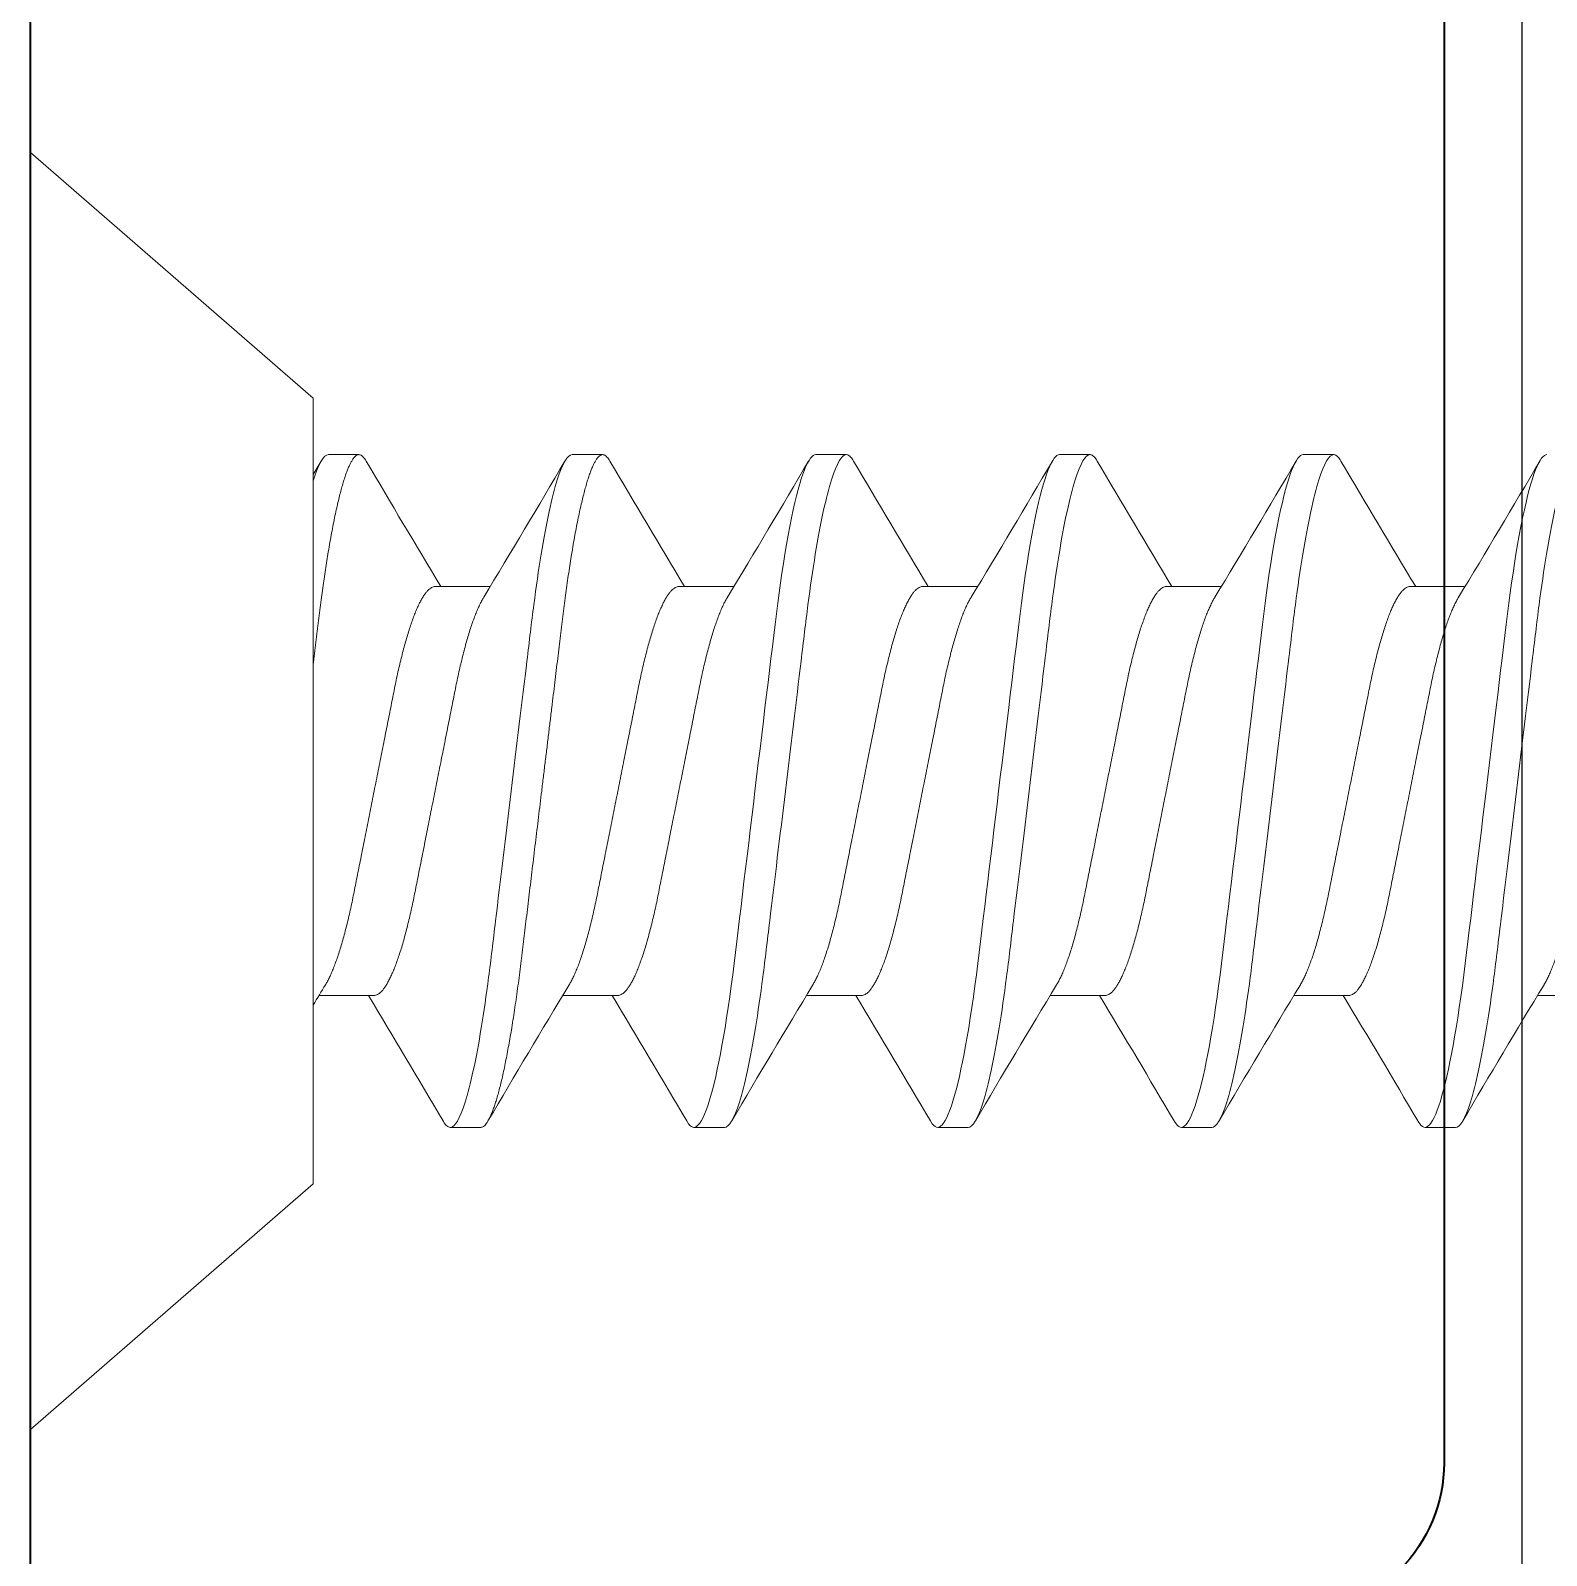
# Model space of a CAD drawing. Extents: x -26 to 91, y -47 to 75.
# Drawn here: x -4.5199 to -4.2088, y 54.1053 to 54.4182 of the extents above; entities that cross this region are included whole.
import ezdxf

# ---------------------------------------------------------------- set-up
doc = ezdxf.new("R2010")
doc.units = 0
doc.header["$MEASUREMENT"] = 0
doc.layers.get('0').update_dxf_attribs({"linetype": 'CONTINUOUS'})
for name, color, linetype in [('Ballons', 7, 'CONTINUOUS'), ('DIM', 7, 'CONTINUOUS'), ('FRAME', 1, 'CONTINUOUS')]:
    doc.layers.add(name, color=color, linetype=linetype)

# ---------------------------------------------------------------- blocks, each defined once
blk = doc.blocks.new('no 6 500')
at = {"color": 7, "linetype": 'Continuous', "lineweight": 15}
for p, q in [((56.45405, 21.48189), (56.39605, 21.53231)), ((56.39605, 21.53231), (56.39605, 21.27031)), ((56.45405, 21.48189), (56.45405, 21.32073)), ((56.48842, 21.47031), (56.48217, 21.47031)), ((56.53842, 21.47031), (56.53217, 21.47031)), ((56.58842, 21.47031), (56.58217, 21.47031)), ((56.63842, 21.47031), (56.63217, 21.47031)), ((56.68842, 21.47031), (56.68217, 21.47031)), ((56.46655, 21.44325), (56.45524, 21.44325)), ((56.51655, 21.44325), (56.50524, 21.44325)), ((56.56655, 21.44325), (56.55524, 21.44325)), ((56.61655, 21.44325), (56.60524, 21.44325)), ((56.66655, 21.44325), (56.65524, 21.44325)), ((56.71655, 21.44325), (56.70524, 21.44325)), ((56.47905, 21.35937), (56.49036, 21.35937)), ((56.52905, 21.35937), (56.54036, 21.35937)), ((56.57905, 21.35937), (56.59036, 21.35937)), ((56.62905, 21.35937), (56.64036, 21.35937)), ((56.67905, 21.35937), (56.69036, 21.35937)), ((56.45717, 21.33231), (56.46342, 21.33231)), ((56.50717, 21.33231), (56.51342, 21.33231)), ((56.55717, 21.33231), (56.56342, 21.33231)), ((56.60717, 21.33231), (56.61342, 21.33231)), ((56.65717, 21.33231), (56.66342, 21.33231)), ((56.39605, 21.27031), (56.45405, 21.32073))]:
    blk.add_line(p, q, dxfattribs=at)
at = {"color": 7, "linetype": 'Continuous', "lineweight": 15, "flags": 128}
for points in [[(56.53069, 21.46899), (56.53077, 21.46912), (56.53107, 21.46956), (56.53135, 21.46989), (56.53164, 21.47013), (56.53191, 21.47026), (56.53217, 21.47031), (56.53246, 21.47026), (56.53276, 21.47009), (56.53306, 21.46982), (56.53338, 21.46943), (56.5337, 21.46893), (56.53402, 21.46831), (56.53434, 21.46761), (56.53465, 21.46681), (56.53498, 21.46591), (56.5353, 21.46491), (56.53563, 21.4638), (56.53596, 21.46259), (56.53629, 21.46129), (56.53662, 21.45989), (56.53695, 21.4584), (56.53727, 21.45683), (56.53759, 21.4552), (56.53791, 21.45349), (56.53823, 21.45172), (56.53854, 21.44988), (56.53886, 21.44782), (56.53919, 21.4457), (56.5395, 21.44352), (56.53981, 21.44128), (56.54011, 21.43901), (56.5404, 21.43669), (56.54067, 21.43447), (56.54095, 21.43219), (56.54123, 21.42985), (56.54152, 21.42744), (56.54182, 21.42498), (56.54212, 21.42246), (56.54243, 21.4199), (56.54274, 21.4173), (56.54306, 21.41465), (56.54339, 21.41198), (56.54371, 21.40934), (56.54403, 21.40667), (56.54435, 21.40399), (56.54467, 21.40131), (56.54502, 21.39841), (56.54537, 21.39552), (56.54572, 21.39265), (56.54607, 21.3898), (56.54641, 21.38697), (56.54674, 21.38419), (56.54706, 21.3816), (56.54736, 21.37906), (56.54766, 21.37657), (56.54796, 21.37413), (56.54825, 21.37175), (56.54853, 21.36943), (56.5488, 21.36717), (56.54907, 21.36497), (56.54934, 21.36281), (56.54963, 21.36067), (56.54992, 21.35862), (56.55021, 21.35661), (56.55051, 21.35465), (56.55081, 21.35274), (56.55115, 21.35076), (56.55149, 21.34885), (56.55183, 21.34702), (56.55218, 21.34529), (56.55253, 21.34365), (56.55288, 21.34211), (56.55321, 21.34075), (56.55354, 21.33949), (56.55386, 21.33833), (56.55419, 21.33726), (56.55451, 21.3363), (56.55483, 21.33545), (56.55515, 21.33469), (56.55546, 21.33405), (56.55577, 21.3335), (56.55607, 21.33306), (56.55635, 21.33273), (56.55664, 21.3325), (56.55691, 21.33236), (56.55717, 21.33231), (56.55717, 21.33231)], [(56.58069, 21.46899), (56.58077, 21.46912), (56.58107, 21.46956), (56.58135, 21.46989), (56.58164, 21.47013), (56.58191, 21.47026), (56.58217, 21.47031), (56.58246, 21.47026), (56.58276, 21.47009), (56.58306, 21.46982), (56.58338, 21.46943), (56.5837, 21.46893), (56.58402, 21.46831), (56.58434, 21.46761), (56.58465, 21.46681), (56.58498, 21.46591), (56.5853, 21.46491), (56.58563, 21.4638), (56.58596, 21.46259), (56.58629, 21.46129), (56.58662, 21.45989), (56.58695, 21.4584), (56.58727, 21.45683), (56.58759, 21.4552), (56.58791, 21.45349), (56.58823, 21.45172), (56.58854, 21.44988), (56.58886, 21.44782), (56.58919, 21.4457), (56.5895, 21.44352), (56.58981, 21.44128), (56.59011, 21.43901), (56.5904, 21.43669), (56.59067, 21.43447), (56.59095, 21.43219), (56.59123, 21.42985), (56.59152, 21.42744), (56.59182, 21.42498), (56.59212, 21.42246), (56.59243, 21.4199), (56.59274, 21.4173), (56.59306, 21.41465), (56.59339, 21.41198), (56.59371, 21.40934), (56.59403, 21.40667), (56.59435, 21.40399), (56.59467, 21.40131), (56.59502, 21.39841), (56.59537, 21.39552), (56.59572, 21.39265), (56.59607, 21.3898), (56.59641, 21.38697), (56.59674, 21.38419), (56.59706, 21.3816), (56.59736, 21.37906), (56.59766, 21.37657), (56.59796, 21.37413), (56.59825, 21.37175), (56.59853, 21.36943), (56.5988, 21.36717), (56.59907, 21.36497), (56.59934, 21.36281), (56.59963, 21.36067), (56.59992, 21.35862), (56.60021, 21.35661), (56.60051, 21.35465), (56.60081, 21.35274), (56.60115, 21.35076), (56.60149, 21.34885), (56.60183, 21.34702), (56.60218, 21.34529), (56.60253, 21.34365), (56.60288, 21.34211), (56.60321, 21.34075), (56.60354, 21.33949), (56.60386, 21.33833), (56.60419, 21.33726), (56.60451, 21.3363), (56.60483, 21.33545), (56.60515, 21.33469), (56.60546, 21.33405), (56.60577, 21.3335), (56.60607, 21.33306), (56.60635, 21.33273), (56.60664, 21.3325), (56.60691, 21.33236), (56.60717, 21.33231), (56.60717, 21.33231)], [(56.63069, 21.46899), (56.63077, 21.46912), (56.63107, 21.46956), (56.63135, 21.46989), (56.63164, 21.47013), (56.63191, 21.47026), (56.63217, 21.47031), (56.63246, 21.47026), (56.63276, 21.47009), (56.63306, 21.46982), (56.63338, 21.46943), (56.6337, 21.46893), (56.63402, 21.46831), (56.63434, 21.46761), (56.63465, 21.46681), (56.63498, 21.46591), (56.6353, 21.46491), (56.63563, 21.4638), (56.63596, 21.46259), (56.63629, 21.46129), (56.63662, 21.45989), (56.63695, 21.4584), (56.63727, 21.45683), (56.63759, 21.4552), (56.63791, 21.45349), (56.63823, 21.45172), (56.63854, 21.44988), (56.63886, 21.44782), (56.63919, 21.4457), (56.6395, 21.44352), (56.63981, 21.44128), (56.64011, 21.43901), (56.6404, 21.43669), (56.64067, 21.43447), (56.64095, 21.43219), (56.64123, 21.42985), (56.64152, 21.42744), (56.64182, 21.42498), (56.64212, 21.42246), (56.64243, 21.4199), (56.64274, 21.4173), (56.64306, 21.41465), (56.64339, 21.41198), (56.64371, 21.40934), (56.64403, 21.40667), (56.64435, 21.40399), (56.64467, 21.40131), (56.64502, 21.39841), (56.64537, 21.39552), (56.64572, 21.39265), (56.64607, 21.3898), (56.64641, 21.38697), (56.64674, 21.38419), (56.64706, 21.3816), (56.64736, 21.37906), (56.64766, 21.37657), (56.64796, 21.37413), (56.64825, 21.37175), (56.64853, 21.36943), (56.6488, 21.36717), (56.64907, 21.36497), (56.64934, 21.36281), (56.64963, 21.36067), (56.64992, 21.35862), (56.65021, 21.35661), (56.65051, 21.35465), (56.65081, 21.35274), (56.65115, 21.35076), (56.65149, 21.34885), (56.65183, 21.34702), (56.65218, 21.34529), (56.65253, 21.34365), (56.65288, 21.34211), (56.65321, 21.34075), (56.65354, 21.33949), (56.65386, 21.33833), (56.65419, 21.33726), (56.65451, 21.3363), (56.65483, 21.33545), (56.65515, 21.33469), (56.65546, 21.33405), (56.65577, 21.3335), (56.65607, 21.33306), (56.65635, 21.33273), (56.65664, 21.3325), (56.65691, 21.33236), (56.65717, 21.33231), (56.65717, 21.33231)], [(56.68069, 21.46899), (56.68077, 21.46912), (56.68107, 21.46956), (56.68135, 21.46989), (56.68164, 21.47013), (56.68191, 21.47026), (56.68217, 21.47031), (56.68246, 21.47026), (56.68276, 21.47009), (56.68306, 21.46982), (56.68338, 21.46943), (56.6837, 21.46893), (56.68402, 21.46831), (56.68434, 21.46761), (56.68465, 21.46681), (56.68498, 21.46591), (56.6853, 21.46491), (56.68563, 21.4638), (56.68596, 21.46259), (56.68629, 21.46129), (56.68662, 21.45989), (56.68695, 21.4584), (56.68727, 21.45683), (56.68759, 21.4552), (56.68791, 21.45349), (56.68823, 21.45172), (56.68854, 21.44988), (56.68886, 21.44782), (56.68919, 21.4457), (56.6895, 21.44352), (56.68981, 21.44128), (56.69011, 21.43901), (56.6904, 21.43669), (56.69067, 21.43447), (56.69095, 21.43219), (56.69123, 21.42985), (56.69152, 21.42744), (56.69182, 21.42498), (56.69212, 21.42246), (56.69243, 21.4199), (56.69274, 21.4173), (56.69306, 21.41465), (56.69339, 21.41198), (56.69371, 21.40934), (56.69403, 21.40667), (56.69435, 21.40399), (56.69467, 21.40131), (56.69502, 21.39841), (56.69537, 21.39552), (56.69572, 21.39265), (56.69607, 21.3898), (56.69641, 21.38697), (56.69674, 21.38419), (56.69706, 21.3816), (56.69736, 21.37906), (56.69766, 21.37657), (56.69796, 21.37413), (56.69825, 21.37175), (56.69853, 21.36943), (56.6988, 21.36717), (56.69907, 21.36497), (56.69934, 21.36281), (56.69963, 21.36067), (56.69992, 21.35862), (56.70021, 21.35661), (56.70051, 21.35465), (56.70081, 21.35274), (56.70115, 21.35076), (56.70149, 21.34885), (56.70183, 21.34702), (56.70218, 21.34529), (56.70253, 21.34365), (56.70288, 21.34211), (56.70321, 21.34075), (56.70354, 21.33949), (56.70386, 21.33833), (56.70419, 21.33726), (56.70451, 21.3363), (56.70483, 21.33545), (56.70515, 21.33469), (56.70546, 21.33405), (56.70577, 21.3335), (56.70607, 21.33306), (56.70635, 21.33273), (56.70664, 21.3325), (56.70691, 21.33236), (56.70717, 21.33231)]]:
    blk.add_lwpolyline(points, dxfattribs=at)
at = {"color": 7, "linetype": 'Continuous', "lineweight": 15}
for centre, radius, start, end in [((54.38039, 22.70217), 2.43557, 328.87607, 329.58106), ((58.37888, 22.57666), 2.18978, 210.38664, 211.23816), ((54.41336, 22.71231), 2.45539, 328.87894, 329.57824), ((58.47328, 22.60314), 2.24147, 210.39645, 211.22834), ((54.54127, 22.66592), 2.36471, 328.86553, 329.59164), ((58.53687, 22.61125), 2.2573, 210.39938, 211.22542), ((54.59127, 22.66592), 2.36471, 328.86553, 329.59164), ((58.58684, 22.61123), 2.25726, 210.39936, 211.22541), ((54.64127, 22.66592), 2.36471, 328.86553, 329.59164), ((58.63673, 22.61116), 2.25714, 210.39936, 211.22546), ((57.49369, 22.07287), 1.21442, 211.1207, 211.3502), ((54.57227, 20.19945), 2.24153, 30.39647, 31.22833), ((54.66686, 20.22605), 2.18961, 30.38661, 31.23819), ((54.6587, 20.19136), 2.25734, 30.39929, 31.22542), ((54.70892, 20.19149), 2.25708, 30.39925, 31.22547), ((54.75848, 20.19123), 2.25759, 30.39934, 31.22538), ((58.50417, 20.1368), 2.36452, 148.86549, 149.59166), ((58.63221, 20.09033), 2.45535, 148.87893, 149.57824), ((58.60445, 20.13663), 2.36486, 148.86554, 149.59171), ((58.65466, 20.13651), 2.3651, 148.86556, 149.59166), ((58.70425, 20.13675), 2.36462, 148.86552, 149.59176), ((52.80269, 19.18368), 4.23871, 30.47857, 30.52234)]:
    blk.add_arc(centre, radius, start, end, dxfattribs=at)
for points, knots in [([(56.48069, 21.46899), (56.48072, 21.46903), (56.48084, 21.46926), (56.48106, 21.46957), (56.48135, 21.46991), (56.48164, 21.47014), (56.48191, 21.47028), (56.48209, 21.4703), (56.48217, 21.47031)], [0, 0, 0, 0, 0.047812, 0.244109, 0.435482, 0.62533, 0.813538, 1, 1, 1, 1]), ([(56.48217, 21.47031), (56.48308, 21.47031), (56.48413, 21.46863), (56.48633, 21.46164), (56.48748, 21.45633), (56.48906, 21.44665), (56.48957, 21.44315), (56.49052, 21.43586), (56.49096, 21.43206), (56.49245, 21.41977), (56.49356, 21.41055), (56.49579, 21.39207), (56.4969, 21.38285), (56.49839, 21.37056), (56.49883, 21.36677), (56.49978, 21.35947), (56.50029, 21.35597), (56.50187, 21.34629), (56.50302, 21.34098), (56.50522, 21.33399), (56.50627, 21.33231), (56.50717, 21.33231)], [0, 0, 0, 0, 0.125, 0.125, 0.25, 0.25, 0.3125, 0.3125, 0.375, 0.375, 0.5, 0.5, 0.625, 0.625, 0.6875, 0.6875, 0.75, 0.75, 0.875, 0.875, 1, 1, 1, 1]), ([(56.48842, 21.47031), (56.48852, 21.4703), (56.48871, 21.47028), (56.48901, 21.47011), (56.48931, 21.46984), (56.48963, 21.46945), (56.48995, 21.46894), (56.49027, 21.46833), (56.49059, 21.46763), (56.4909, 21.46683), (56.49123, 21.46593), (56.49155, 21.46492), (56.49188, 21.46382), (56.49221, 21.46261), (56.49254, 21.46131), (56.49287, 21.45991), (56.4932, 21.45842), (56.49352, 21.45685), (56.49384, 21.45521), (56.49416, 21.45351), (56.49448, 21.45173), (56.49479, 21.44984), (56.49511, 21.44784), (56.49544, 21.44572), (56.49575, 21.44353), (56.49606, 21.4413), (56.49636, 21.43903), (56.49665, 21.43675), (56.49692, 21.43448), (56.4972, 21.43219), (56.49748, 21.42985), (56.49777, 21.42744), (56.49807, 21.42498), (56.49837, 21.42246), (56.49868, 21.4199), (56.49899, 21.41729), (56.49931, 21.41465), (56.49963, 21.412), (56.49996, 21.40934), (56.50028, 21.40667), (56.5006, 21.40399), (56.50093, 21.40124), (56.50127, 21.39841), (56.50162, 21.39552), (56.50197, 21.39265), (56.50232, 21.3898), (56.50266, 21.38697), (56.50299, 21.38424), (56.50331, 21.3816), (56.50361, 21.37906), (56.50391, 21.37657), (56.50421, 21.37413), (56.5045, 21.37175), (56.50478, 21.36943), (56.50505, 21.36717), (56.50532, 21.36496), (56.50559, 21.36279), (56.50588, 21.36067), (56.50617, 21.3586), (56.50646, 21.35659), (56.50676, 21.35463), (56.50707, 21.35268), (56.5074, 21.35074), (56.50774, 21.34883), (56.50808, 21.34701), (56.50843, 21.34527), (56.50878, 21.34363), (56.50912, 21.34212), (56.50946, 21.34074), (56.50979, 21.33948), (56.51011, 21.33831), (56.51044, 21.33725), (56.51076, 21.33629), (56.51108, 21.33543), (56.5114, 21.33468), (56.51171, 21.33403), (56.51202, 21.33349), (56.51231, 21.33305), (56.5126, 21.33272), (56.51289, 21.33248), (56.51316, 21.33234), (56.51343, 21.33229), (56.51371, 21.33235), (56.51401, 21.33251), (56.51431, 21.33279), (56.51461, 21.33315), (56.51481, 21.33348), (56.51491, 21.33363)], [0, 0, 0, 0, 0.011795, 0.023709, 0.035734, 0.047861, 0.060081, 0.072385, 0.084054, 0.09578, 0.107555, 0.119369, 0.131213, 0.143078, 0.154954, 0.166832, 0.178701, 0.190553, 0.202167, 0.213747, 0.225283, 0.236766, 0.2491, 0.261353, 0.273516, 0.28558, 0.297537, 0.309377, 0.320469, 0.331651, 0.342936, 0.354315, 0.365782, 0.37733, 0.388949, 0.400633, 0.412371, 0.424156, 0.435767, 0.447404, 0.45906, 0.470725, 0.483322, 0.495906, 0.508469, 0.520997, 0.53348, 0.545907, 0.557564, 0.569153, 0.580667, 0.592096, 0.603435, 0.614676, 0.625812, 0.636915, 0.648122, 0.659429, 0.670625, 0.681905, 0.69326, 0.704684, 0.717087, 0.729551, 0.742063, 0.754614, 0.767191, 0.779785, 0.791663, 0.803535, 0.815392, 0.827225, 0.839023, 0.850777, 0.86248, 0.874121, 0.885693, 0.897188, 0.908394, 0.919511, 0.930532, 0.94145, 0.953245, 0.965159, 0.977184, 0.989311, 1, 1, 1, 1]), ([(56.53842, 21.47031), (56.53933, 21.47031), (56.54038, 21.46863), (56.54258, 21.46164), (56.54373, 21.45633), (56.54531, 21.44665), (56.54582, 21.44315), (56.54677, 21.43586), (56.54721, 21.43206), (56.5487, 21.41977), (56.54981, 21.41055), (56.55204, 21.39207), (56.55315, 21.38285), (56.55464, 21.37056), (56.55508, 21.36677), (56.55603, 21.35947), (56.55654, 21.35597), (56.55812, 21.34629), (56.55927, 21.34098), (56.56147, 21.33399), (56.56252, 21.33231), (56.56342, 21.33231)], [0, 0, 0, 0, 0.125, 0.125, 0.25, 0.25, 0.3125, 0.3125, 0.375, 0.375, 0.5, 0.5, 0.625, 0.625, 0.6875, 0.6875, 0.75, 0.75, 0.875, 0.875, 1, 1, 1, 1]), ([(56.58842, 21.47031), (56.58933, 21.47031), (56.59038, 21.46863), (56.59258, 21.46164), (56.59373, 21.45633), (56.59531, 21.44665), (56.59582, 21.44315), (56.59677, 21.43586), (56.59721, 21.43206), (56.5987, 21.41977), (56.59981, 21.41055), (56.60204, 21.39207), (56.60315, 21.38285), (56.60464, 21.37056), (56.60508, 21.36677), (56.60603, 21.35947), (56.60654, 21.35597), (56.60812, 21.34629), (56.60927, 21.34098), (56.61147, 21.33399), (56.61252, 21.33231), (56.61342, 21.33231)], [0, 0, 0, 0, 0.125, 0.125, 0.25, 0.25, 0.3125, 0.3125, 0.375, 0.375, 0.5, 0.5, 0.625, 0.625, 0.6875, 0.6875, 0.75, 0.75, 0.875, 0.875, 1, 1, 1, 1]), ([(56.63842, 21.47031), (56.63933, 21.47031), (56.64038, 21.46863), (56.64258, 21.46164), (56.64373, 21.45633), (56.64531, 21.44665), (56.64582, 21.44315), (56.64677, 21.43586), (56.64721, 21.43206), (56.6487, 21.41977), (56.64981, 21.41055), (56.65204, 21.39207), (56.65315, 21.38285), (56.65464, 21.37056), (56.65508, 21.36677), (56.65603, 21.35947), (56.65654, 21.35597), (56.65812, 21.34629), (56.65927, 21.34098), (56.66147, 21.33399), (56.66252, 21.33231), (56.66342, 21.33231)], [0, 0, 0, 0, 0.125, 0.125, 0.25, 0.25, 0.3125, 0.3125, 0.375, 0.375, 0.5, 0.5, 0.625, 0.625, 0.6875, 0.6875, 0.75, 0.75, 0.875, 0.875, 1, 1, 1, 1]), ([(56.68842, 21.47031), (56.68933, 21.47031), (56.69038, 21.46863), (56.69258, 21.46164), (56.69373, 21.45633), (56.69531, 21.44665), (56.69582, 21.44315), (56.69677, 21.43586), (56.69721, 21.43206), (56.6987, 21.41977), (56.69981, 21.41055), (56.70204, 21.39207), (56.70315, 21.38285), (56.70464, 21.37056), (56.70508, 21.36677), (56.70603, 21.35947), (56.70654, 21.35597), (56.70812, 21.34629), (56.70927, 21.34098), (56.71147, 21.33399), (56.71252, 21.33231), (56.71342, 21.33231)], [0, 0, 0, 0, 0.125, 0.125, 0.25, 0.25, 0.3125, 0.3125, 0.375, 0.375, 0.5, 0.5, 0.625, 0.625, 0.6875, 0.6875, 0.75, 0.75, 0.875, 0.875, 1, 1, 1, 1]), ([(56.45658, 21.44104), (56.45661, 21.44098), (56.45679, 21.44071), (56.45709, 21.44013), (56.45751, 21.4393), (56.45792, 21.43836), (56.45834, 21.43732), (56.45876, 21.43619), (56.45918, 21.43497), (56.4596, 21.43367), (56.46001, 21.43229), (56.46041, 21.43085), (56.4608, 21.42934), (56.46119, 21.42778), (56.46156, 21.42617), (56.46193, 21.42452), (56.46227, 21.42284), (56.46261, 21.42112), (56.46296, 21.41937), (56.46332, 21.41756), (56.46369, 21.41568), (56.46408, 21.41374), (56.46448, 21.41174), (56.46488, 21.4097), (56.46529, 21.40763), (56.46571, 21.40554), (56.46613, 21.40343), (56.46655, 21.40131), (56.46697, 21.3992), (56.46739, 21.39709), (56.4678, 21.395), (56.46821, 21.39294), (56.46862, 21.39092), (56.46901, 21.38894), (56.46939, 21.38703), (56.46976, 21.38516), (56.47012, 21.38333), (56.47048, 21.38155), (56.47082, 21.37981), (56.47117, 21.37812), (56.47153, 21.37646), (56.47191, 21.37485), (56.4723, 21.37329), (56.47269, 21.37178), (56.47309, 21.37033), (56.4735, 21.36896), (56.47391, 21.36766), (56.47433, 21.36644), (56.47475, 21.36532), (56.47516, 21.36429), (56.47558, 21.36336), (56.47598, 21.36253), (56.47639, 21.36178), (56.4768, 21.36113), (56.4772, 21.36058), (56.47759, 21.36014), (56.47797, 21.35979), (56.47834, 21.35955), (56.4787, 21.3594), (56.47893, 21.35938), (56.47905, 21.35937)], [0, 0, 0, 0, 0.0049672, 0.0224558, 0.0400072, 0.0579579, 0.0759257, 0.093886, 0.1118143, 0.1296862, 0.1474779, 0.1651664, 0.182691, 0.2000695, 0.2172819, 0.2343095, 0.2511349, 0.2675471, 0.2841423, 0.300927, 0.3178845, 0.3353471, 0.3529503, 0.3706724, 0.3884909, 0.4063825, 0.4243231, 0.4422882, 0.4602143, 0.4781158, 0.4959687, 0.513749, 0.5314335, 0.5486874, 0.5658069, 0.5827728, 0.5995669, 0.6165091, 0.6332588, 0.650119, 0.6671823, 0.6844313, 0.7018473, 0.7194101, 0.7370599, 0.7548125, 0.7726451, 0.7905339, 0.8084549, 0.8260635, 0.8436564, 0.8612104, 0.8787029, 0.8964658, 0.9141184, 0.931639, 0.9490064, 0.9662011, 0.9832046, 1, 1, 1, 1]), ([(56.46655, 21.44325), (56.46666, 21.44324), (56.4669, 21.44322), (56.46726, 21.44307), (56.46763, 21.44283), (56.46801, 21.44249), (56.4684, 21.44205), (56.46879, 21.44151), (56.46919, 21.44087), (56.46959, 21.44014), (56.47001, 21.4393), (56.47042, 21.43836), (56.47084, 21.43732), (56.47126, 21.43619), (56.47168, 21.43497), (56.4721, 21.43367), (56.47251, 21.43229), (56.47291, 21.43085), (56.4733, 21.42934), (56.47369, 21.42778), (56.47406, 21.42617), (56.47443, 21.42452), (56.47477, 21.42284), (56.47511, 21.42112), (56.47546, 21.41937), (56.47582, 21.41756), (56.47619, 21.41568), (56.47658, 21.41374), (56.47698, 21.41174), (56.47738, 21.4097), (56.47779, 21.40763), (56.47821, 21.40554), (56.47863, 21.40343), (56.47905, 21.40131), (56.47947, 21.3992), (56.47989, 21.39709), (56.4803, 21.395), (56.48071, 21.39294), (56.48112, 21.39092), (56.48151, 21.38894), (56.48189, 21.38703), (56.48226, 21.38516), (56.48262, 21.38333), (56.48298, 21.38155), (56.48332, 21.37981), (56.48367, 21.37812), (56.48403, 21.37646), (56.48441, 21.37485), (56.4848, 21.37329), (56.48519, 21.37178), (56.48559, 21.37033), (56.486, 21.36896), (56.48641, 21.36766), (56.48683, 21.36644), (56.48725, 21.36532), (56.48766, 21.36429), (56.48808, 21.36336), (56.48848, 21.36253), (56.4888, 21.36194), (56.48898, 21.36166), (56.48902, 21.36159)], [0, 0, 0, 0, 0.0167587, 0.0337246, 0.050881, 0.0682095, 0.0856906, 0.102988, 0.1203919, 0.1378808, 0.1554324, 0.1733832, 0.1913512, 0.2093117, 0.2272402, 0.2451123, 0.2629042, 0.2805928, 0.2981177, 0.3154964, 0.3327089, 0.3497367, 0.3665623, 0.3829747, 0.39957, 0.4163549, 0.4333125, 0.4507754, 0.4683787, 0.4861011, 0.5039198, 0.5218115, 0.5397523, 0.5577176, 0.5756439, 0.5935456, 0.6113986, 0.6291791, 0.6468638, 0.6641179, 0.6812376, 0.6982037, 0.714998, 0.7319404, 0.7486903, 0.7655506, 0.7826141, 0.7998633, 0.8172795, 0.8348425, 0.8524924, 0.8702452, 0.888078, 0.905967, 0.9238882, 0.941497, 0.95909, 0.9766443, 0.9941369, 1, 1, 1, 1]), ([(56.50658, 21.44104), (56.50661, 21.44098), (56.50679, 21.44071), (56.50709, 21.44013), (56.50751, 21.4393), (56.50792, 21.43836), (56.50834, 21.43732), (56.50876, 21.43619), (56.50918, 21.43497), (56.5096, 21.43367), (56.51001, 21.43229), (56.51041, 21.43085), (56.5108, 21.42934), (56.51119, 21.42778), (56.51156, 21.42617), (56.51193, 21.42452), (56.51227, 21.42284), (56.51261, 21.42112), (56.51296, 21.41937), (56.51332, 21.41756), (56.51369, 21.41568), (56.51408, 21.41374), (56.51448, 21.41174), (56.51488, 21.4097), (56.51529, 21.40763), (56.51571, 21.40554), (56.51613, 21.40343), (56.51655, 21.40131), (56.51697, 21.3992), (56.51739, 21.39709), (56.5178, 21.395), (56.51821, 21.39294), (56.51862, 21.39092), (56.51901, 21.38894), (56.51939, 21.38703), (56.51976, 21.38516), (56.52012, 21.38333), (56.52048, 21.38155), (56.52082, 21.37981), (56.52117, 21.37812), (56.52153, 21.37646), (56.52191, 21.37485), (56.5223, 21.37329), (56.52269, 21.37178), (56.52309, 21.37033), (56.5235, 21.36896), (56.52391, 21.36766), (56.52433, 21.36644), (56.52475, 21.36532), (56.52516, 21.36429), (56.52558, 21.36336), (56.52598, 21.36253), (56.52639, 21.36178), (56.5268, 21.36113), (56.5272, 21.36058), (56.52759, 21.36014), (56.52797, 21.35979), (56.52834, 21.35955), (56.5287, 21.3594), (56.52893, 21.35938), (56.52905, 21.35937)], [0, 0, 0, 0, 0.004953, 0.022442, 0.039994, 0.057945, 0.075913, 0.093873, 0.111802, 0.129674, 0.147466, 0.165155, 0.18268, 0.200059, 0.217271, 0.234299, 0.251125, 0.267537, 0.284132, 0.300917, 0.317875, 0.335338, 0.352941, 0.370664, 0.388483, 0.406374, 0.424315, 0.442281, 0.460207, 0.478109, 0.495962, 0.513742, 0.531427, 0.548681, 0.565801, 0.582767, 0.599561, 0.616504, 0.633254, 0.650114, 0.667178, 0.684427, 0.701843, 0.719406, 0.737056, 0.754809, 0.772642, 0.790531, 0.808452, 0.826061, 0.843654, 0.861209, 0.878701, 0.896464, 0.914117, 0.931638, 0.949006, 0.966201, 0.983204, 1, 1, 1, 1]), ([(56.51655, 21.44325), (56.51666, 21.44324), (56.5169, 21.44322), (56.51726, 21.44307), (56.51763, 21.44283), (56.51801, 21.44249), (56.5184, 21.44205), (56.51879, 21.44151), (56.51919, 21.44087), (56.51959, 21.44014), (56.52001, 21.4393), (56.52042, 21.43836), (56.52084, 21.43732), (56.52126, 21.43619), (56.52168, 21.43497), (56.5221, 21.43367), (56.52251, 21.43229), (56.52291, 21.43085), (56.5233, 21.42934), (56.52369, 21.42778), (56.52406, 21.42617), (56.52443, 21.42452), (56.52477, 21.42284), (56.52511, 21.42112), (56.52546, 21.41937), (56.52582, 21.41756), (56.52619, 21.41568), (56.52658, 21.41374), (56.52698, 21.41174), (56.52738, 21.4097), (56.52779, 21.40763), (56.52821, 21.40554), (56.52863, 21.40343), (56.52905, 21.40131), (56.52947, 21.3992), (56.52989, 21.39709), (56.5303, 21.395), (56.53071, 21.39294), (56.53112, 21.39092), (56.53151, 21.38894), (56.53189, 21.38703), (56.53226, 21.38516), (56.53262, 21.38333), (56.53298, 21.38155), (56.53332, 21.37981), (56.53367, 21.37812), (56.53403, 21.37646), (56.53441, 21.37485), (56.5348, 21.37329), (56.53519, 21.37178), (56.53559, 21.37033), (56.536, 21.36896), (56.53641, 21.36766), (56.53683, 21.36644), (56.53725, 21.36532), (56.53766, 21.36429), (56.53808, 21.36336), (56.53848, 21.36253), (56.5388, 21.36194), (56.53898, 21.36166), (56.53902, 21.36159)], [0, 0, 0, 0, 0.016759, 0.033725, 0.050881, 0.06821, 0.085691, 0.102989, 0.120393, 0.137881, 0.155433, 0.173384, 0.191352, 0.209313, 0.227241, 0.245113, 0.262906, 0.280594, 0.298119, 0.315498, 0.332711, 0.349738, 0.366564, 0.382977, 0.399572, 0.416357, 0.433315, 0.450778, 0.468381, 0.486104, 0.503922, 0.521814, 0.539755, 0.55772, 0.575647, 0.593549, 0.611402, 0.629182, 0.646867, 0.664121, 0.681241, 0.698207, 0.715002, 0.731944, 0.748694, 0.765554, 0.782618, 0.799867, 0.817284, 0.834847, 0.852497, 0.87025, 0.888082, 0.905972, 0.923893, 0.941502, 0.959095, 0.976649, 0.994142, 1, 1, 1, 1]), ([(56.55658, 21.44104), (56.55661, 21.44098), (56.55679, 21.44071), (56.55709, 21.44013), (56.55751, 21.4393), (56.55792, 21.43836), (56.55834, 21.43732), (56.55876, 21.43619), (56.55918, 21.43497), (56.5596, 21.43367), (56.56001, 21.43229), (56.56041, 21.43085), (56.5608, 21.42934), (56.56119, 21.42778), (56.56156, 21.42617), (56.56193, 21.42452), (56.56227, 21.42284), (56.56261, 21.42112), (56.56296, 21.41937), (56.56332, 21.41756), (56.56369, 21.41568), (56.56408, 21.41374), (56.56448, 21.41174), (56.56488, 21.4097), (56.56529, 21.40763), (56.56571, 21.40554), (56.56613, 21.40343), (56.56655, 21.40131), (56.56697, 21.3992), (56.56739, 21.39709), (56.5678, 21.395), (56.56821, 21.39294), (56.56862, 21.39092), (56.56901, 21.38894), (56.56939, 21.38703), (56.56976, 21.38516), (56.57012, 21.38333), (56.57048, 21.38155), (56.57082, 21.37981), (56.57117, 21.37812), (56.57153, 21.37646), (56.57191, 21.37485), (56.5723, 21.37329), (56.57269, 21.37178), (56.57309, 21.37033), (56.5735, 21.36896), (56.57391, 21.36766), (56.57433, 21.36644), (56.57475, 21.36532), (56.57516, 21.36429), (56.57558, 21.36336), (56.57598, 21.36253), (56.57639, 21.36178), (56.5768, 21.36113), (56.5772, 21.36058), (56.57759, 21.36014), (56.57797, 21.35979), (56.57834, 21.35955), (56.5787, 21.3594), (56.57893, 21.35938), (56.57905, 21.35937)], [0, 0, 0, 0, 0.004958, 0.022447, 0.039999, 0.05795, 0.075918, 0.093878, 0.111806, 0.129679, 0.14747, 0.165159, 0.182684, 0.200062, 0.217275, 0.234303, 0.251128, 0.267541, 0.284136, 0.300921, 0.317878, 0.335341, 0.352945, 0.370667, 0.388486, 0.406377, 0.424318, 0.442283, 0.46021, 0.478111, 0.495964, 0.513745, 0.531429, 0.548683, 0.565803, 0.582769, 0.599563, 0.616506, 0.633256, 0.650116, 0.667179, 0.684429, 0.701845, 0.719408, 0.737058, 0.75481, 0.772643, 0.790532, 0.808453, 0.826062, 0.843655, 0.861209, 0.878702, 0.896465, 0.914118, 0.931638, 0.949006, 0.966201, 0.983204, 1, 1, 1, 1]), ([(56.56655, 21.44325), (56.56666, 21.44324), (56.5669, 21.44322), (56.56726, 21.44307), (56.56763, 21.44283), (56.56801, 21.44249), (56.5684, 21.44205), (56.56879, 21.44151), (56.56919, 21.44087), (56.56959, 21.44014), (56.57001, 21.4393), (56.57042, 21.43836), (56.57084, 21.43732), (56.57126, 21.43619), (56.57168, 21.43497), (56.5721, 21.43367), (56.57251, 21.43229), (56.57291, 21.43085), (56.5733, 21.42934), (56.57369, 21.42778), (56.57406, 21.42617), (56.57443, 21.42452), (56.57477, 21.42284), (56.57511, 21.42112), (56.57546, 21.41937), (56.57582, 21.41756), (56.57619, 21.41568), (56.57658, 21.41374), (56.57698, 21.41174), (56.57738, 21.4097), (56.57779, 21.40763), (56.57821, 21.40554), (56.57863, 21.40343), (56.57905, 21.40131), (56.57947, 21.3992), (56.57989, 21.39709), (56.5803, 21.395), (56.58071, 21.39294), (56.58112, 21.39092), (56.58151, 21.38894), (56.58189, 21.38703), (56.58226, 21.38516), (56.58262, 21.38333), (56.58298, 21.38155), (56.58332, 21.37981), (56.58367, 21.37812), (56.58403, 21.37646), (56.58441, 21.37485), (56.5848, 21.37329), (56.58519, 21.37178), (56.58559, 21.37033), (56.586, 21.36896), (56.58641, 21.36766), (56.58683, 21.36644), (56.58725, 21.36532), (56.58766, 21.36429), (56.58808, 21.36336), (56.58848, 21.36253), (56.5888, 21.36194), (56.58898, 21.36166), (56.58902, 21.36159)], [0, 0, 0, 0, 0.016759, 0.033724, 0.050881, 0.068209, 0.08569, 0.102987, 0.120391, 0.13788, 0.155431, 0.173382, 0.19135, 0.20931, 0.227238, 0.24511, 0.262902, 0.28059, 0.298115, 0.315494, 0.332706, 0.349734, 0.366559, 0.382971, 0.399567, 0.416351, 0.433309, 0.450771, 0.468375, 0.486097, 0.503915, 0.521807, 0.539747, 0.557713, 0.575639, 0.59354, 0.611393, 0.629174, 0.646858, 0.664112, 0.681232, 0.698198, 0.714992, 0.731934, 0.748684, 0.765544, 0.782607, 0.799856, 0.817272, 0.834835, 0.852485, 0.870238, 0.88807, 0.905959, 0.92388, 0.941489, 0.959082, 0.976636, 0.994128, 1, 1, 1, 1]), ([(56.60658, 21.44104), (56.60661, 21.44098), (56.60679, 21.44071), (56.60709, 21.44013), (56.60751, 21.4393), (56.60792, 21.43836), (56.60834, 21.43732), (56.60876, 21.43619), (56.60918, 21.43497), (56.6096, 21.43367), (56.61001, 21.43229), (56.61041, 21.43085), (56.6108, 21.42934), (56.61119, 21.42778), (56.61156, 21.42617), (56.61193, 21.42452), (56.61227, 21.42284), (56.61261, 21.42112), (56.61296, 21.41937), (56.61332, 21.41756), (56.61369, 21.41568), (56.61408, 21.41374), (56.61448, 21.41174), (56.61488, 21.4097), (56.61529, 21.40763), (56.61571, 21.40554), (56.61613, 21.40343), (56.61655, 21.40131), (56.61697, 21.3992), (56.61739, 21.39709), (56.6178, 21.395), (56.61821, 21.39294), (56.61862, 21.39092), (56.61901, 21.38894), (56.61939, 21.38703), (56.61976, 21.38516), (56.62012, 21.38333), (56.62048, 21.38155), (56.62082, 21.37981), (56.62117, 21.37812), (56.62153, 21.37646), (56.62191, 21.37485), (56.6223, 21.37329), (56.62269, 21.37178), (56.62309, 21.37033), (56.6235, 21.36896), (56.62391, 21.36766), (56.62433, 21.36644), (56.62475, 21.36532), (56.62516, 21.36429), (56.62558, 21.36336), (56.62598, 21.36253), (56.62639, 21.36178), (56.6268, 21.36113), (56.6272, 21.36058), (56.62759, 21.36014), (56.62797, 21.35979), (56.62834, 21.35955), (56.6287, 21.3594), (56.62893, 21.35938), (56.62905, 21.35937)], [0, 0, 0, 0, 0.004966, 0.022455, 0.040006, 0.057957, 0.075925, 0.093885, 0.111813, 0.129685, 0.147477, 0.165166, 0.18269, 0.200069, 0.217281, 0.234309, 0.251134, 0.267546, 0.284142, 0.300926, 0.317884, 0.335347, 0.35295, 0.370672, 0.38849, 0.406382, 0.424323, 0.442288, 0.460214, 0.478115, 0.495968, 0.513749, 0.531433, 0.548687, 0.565807, 0.582772, 0.599567, 0.616509, 0.633258, 0.650119, 0.667182, 0.684431, 0.701847, 0.71941, 0.73706, 0.754812, 0.772645, 0.790534, 0.808455, 0.826063, 0.843656, 0.86121, 0.878703, 0.896466, 0.914118, 0.931639, 0.949006, 0.966201, 0.983205, 1, 1, 1, 1]), ([(56.61655, 21.44325), (56.61666, 21.44324), (56.6169, 21.44322), (56.61726, 21.44307), (56.61763, 21.44283), (56.61801, 21.44249), (56.6184, 21.44205), (56.61879, 21.44151), (56.61919, 21.44087), (56.61959, 21.44014), (56.62001, 21.4393), (56.62042, 21.43836), (56.62084, 21.43732), (56.62126, 21.43619), (56.62168, 21.43497), (56.6221, 21.43367), (56.62251, 21.43229), (56.62291, 21.43085), (56.6233, 21.42934), (56.62369, 21.42778), (56.62406, 21.42617), (56.62443, 21.42452), (56.62477, 21.42284), (56.62511, 21.42112), (56.62546, 21.41937), (56.62582, 21.41756), (56.62619, 21.41568), (56.62658, 21.41374), (56.62698, 21.41174), (56.62738, 21.4097), (56.62779, 21.40763), (56.62821, 21.40554), (56.62863, 21.40343), (56.62905, 21.40131), (56.62947, 21.3992), (56.62989, 21.39709), (56.6303, 21.395), (56.63071, 21.39294), (56.63112, 21.39092), (56.63151, 21.38894), (56.63189, 21.38703), (56.63226, 21.38516), (56.63262, 21.38333), (56.63298, 21.38155), (56.63332, 21.37981), (56.63367, 21.37812), (56.63403, 21.37646), (56.63441, 21.37485), (56.6348, 21.37329), (56.63519, 21.37178), (56.63559, 21.37033), (56.636, 21.36896), (56.63641, 21.36766), (56.63683, 21.36644), (56.63725, 21.36532), (56.63766, 21.36429), (56.63808, 21.36336), (56.63848, 21.36253), (56.6388, 21.36194), (56.63898, 21.36166), (56.63902, 21.36159)], [0, 0, 0, 0, 0.016759, 0.033724, 0.050881, 0.068209, 0.08569, 0.102987, 0.120391, 0.13788, 0.155431, 0.173382, 0.19135, 0.20931, 0.227238, 0.24511, 0.262902, 0.28059, 0.298115, 0.315494, 0.332706, 0.349734, 0.366559, 0.382971, 0.399566, 0.416351, 0.433309, 0.450771, 0.468375, 0.486097, 0.503915, 0.521807, 0.539747, 0.557713, 0.575639, 0.59354, 0.611393, 0.629174, 0.646858, 0.664112, 0.681232, 0.698198, 0.714992, 0.731934, 0.748684, 0.765544, 0.782607, 0.799856, 0.817272, 0.834835, 0.852485, 0.870238, 0.88807, 0.905959, 0.92388, 0.941489, 0.959082, 0.976636, 0.994128, 1, 1, 1, 1]), ([(56.65658, 21.44104), (56.65661, 21.44098), (56.65679, 21.44071), (56.65709, 21.44013), (56.65751, 21.4393), (56.65792, 21.43836), (56.65834, 21.43732), (56.65876, 21.43619), (56.65918, 21.43497), (56.6596, 21.43367), (56.66001, 21.43229), (56.66041, 21.43085), (56.6608, 21.42934), (56.66119, 21.42778), (56.66156, 21.42617), (56.66193, 21.42452), (56.66227, 21.42284), (56.66261, 21.42112), (56.66296, 21.41937), (56.66332, 21.41756), (56.66369, 21.41568), (56.66408, 21.41374), (56.66448, 21.41174), (56.66488, 21.4097), (56.66529, 21.40763), (56.66571, 21.40554), (56.66613, 21.40343), (56.66655, 21.40131), (56.66697, 21.3992), (56.66739, 21.39709), (56.6678, 21.395), (56.66821, 21.39294), (56.66862, 21.39092), (56.66901, 21.38894), (56.66939, 21.38703), (56.66976, 21.38516), (56.67012, 21.38333), (56.67048, 21.38155), (56.67082, 21.37981), (56.67117, 21.37812), (56.67153, 21.37646), (56.67191, 21.37485), (56.6723, 21.37329), (56.67269, 21.37178), (56.67309, 21.37033), (56.6735, 21.36896), (56.67391, 21.36766), (56.67433, 21.36644), (56.67475, 21.36532), (56.67516, 21.36429), (56.67558, 21.36336), (56.67598, 21.36253), (56.67639, 21.36178), (56.6768, 21.36113), (56.6772, 21.36058), (56.67759, 21.36014), (56.67797, 21.35979), (56.67834, 21.35955), (56.6787, 21.3594), (56.67893, 21.35938), (56.67905, 21.35937)], [0, 0, 0, 0, 0.004966, 0.022455, 0.040006, 0.057957, 0.075925, 0.093885, 0.111813, 0.129685, 0.147477, 0.165166, 0.18269, 0.200069, 0.217281, 0.234309, 0.251134, 0.267546, 0.284142, 0.300926, 0.317884, 0.335347, 0.35295, 0.370672, 0.38849, 0.406382, 0.424323, 0.442288, 0.460214, 0.478115, 0.495968, 0.513749, 0.531433, 0.548687, 0.565807, 0.582772, 0.599567, 0.616509, 0.633259, 0.650119, 0.667182, 0.684431, 0.701847, 0.71941, 0.73706, 0.754812, 0.772645, 0.790534, 0.808455, 0.826063, 0.843656, 0.86121, 0.878703, 0.896466, 0.914118, 0.931639, 0.949006, 0.966201, 0.983205, 1, 1, 1, 1]), ([(56.66655, 21.44325), (56.66666, 21.44324), (56.6669, 21.44322), (56.66726, 21.44307), (56.66763, 21.44283), (56.66801, 21.44249), (56.6684, 21.44205), (56.66879, 21.44151), (56.66919, 21.44087), (56.66959, 21.44014), (56.67001, 21.4393), (56.67042, 21.43836), (56.67084, 21.43732), (56.67126, 21.43619), (56.67168, 21.43497), (56.6721, 21.43367), (56.67251, 21.43229), (56.67291, 21.43085), (56.6733, 21.42934), (56.67369, 21.42778), (56.67406, 21.42617), (56.67443, 21.42452), (56.67477, 21.42284), (56.67511, 21.42112), (56.67546, 21.41937), (56.67582, 21.41756), (56.67619, 21.41568), (56.67658, 21.41374), (56.67698, 21.41174), (56.67738, 21.4097), (56.67779, 21.40763), (56.67821, 21.40554), (56.67863, 21.40343), (56.67905, 21.40131), (56.67947, 21.3992), (56.67989, 21.39709), (56.6803, 21.395), (56.68071, 21.39294), (56.68112, 21.39092), (56.68151, 21.38894), (56.68189, 21.38703), (56.68226, 21.38516), (56.68262, 21.38333), (56.68298, 21.38155), (56.68332, 21.37981), (56.68367, 21.37812), (56.68403, 21.37646), (56.68441, 21.37485), (56.6848, 21.37329), (56.68519, 21.37178), (56.68559, 21.37033), (56.686, 21.36896), (56.68641, 21.36766), (56.68683, 21.36644), (56.68725, 21.36532), (56.68766, 21.36429), (56.68808, 21.36336), (56.68848, 21.36253), (56.6888, 21.36194), (56.68898, 21.36166), (56.68902, 21.36159)], [0, 0, 0, 0, 0.016759, 0.033724, 0.050881, 0.068209, 0.08569, 0.102987, 0.120391, 0.13788, 0.155431, 0.173382, 0.19135, 0.20931, 0.227238, 0.24511, 0.262902, 0.28059, 0.298115, 0.315494, 0.332706, 0.349734, 0.366559, 0.382971, 0.399566, 0.416351, 0.433309, 0.450771, 0.468375, 0.486097, 0.503915, 0.521807, 0.539747, 0.557713, 0.575639, 0.59354, 0.611393, 0.629174, 0.646858, 0.664112, 0.681232, 0.698198, 0.714992, 0.731934, 0.748684, 0.765544, 0.782607, 0.799856, 0.817272, 0.834835, 0.852485, 0.870238, 0.88807, 0.905959, 0.92388, 0.941489, 0.959082, 0.976636, 0.994128, 1, 1, 1, 1]), ([(56.70658, 21.44104), (56.70661, 21.44098), (56.70679, 21.44071), (56.70709, 21.44013), (56.70751, 21.4393), (56.70792, 21.43836), (56.70834, 21.43732), (56.70876, 21.43619), (56.70918, 21.43497), (56.7096, 21.43367), (56.71001, 21.43229), (56.71041, 21.43085), (56.7108, 21.42934), (56.71119, 21.42778), (56.71156, 21.42617), (56.71193, 21.42452), (56.71227, 21.42284), (56.71261, 21.42112), (56.71296, 21.41937), (56.71332, 21.41756), (56.71369, 21.41568), (56.71408, 21.41374), (56.71448, 21.41174), (56.71488, 21.4097), (56.71529, 21.40763), (56.71571, 21.40554), (56.71613, 21.40343), (56.71655, 21.40131), (56.71697, 21.3992), (56.71739, 21.39709), (56.7178, 21.395), (56.71821, 21.39294), (56.71862, 21.39092), (56.71901, 21.38894), (56.71939, 21.38703), (56.71976, 21.38516), (56.72012, 21.38333), (56.72048, 21.38155), (56.72082, 21.37981), (56.72117, 21.37812), (56.72153, 21.37646), (56.72191, 21.37485), (56.7223, 21.37329), (56.72269, 21.37178), (56.72309, 21.37033), (56.7235, 21.36896), (56.72391, 21.36766), (56.72433, 21.36644), (56.72475, 21.36532), (56.72516, 21.36429), (56.72558, 21.36336), (56.72598, 21.36253), (56.72639, 21.36178), (56.7268, 21.36113), (56.7272, 21.36058), (56.72759, 21.36014), (56.72797, 21.35979), (56.72834, 21.35955), (56.7287, 21.3594), (56.72893, 21.35938), (56.72905, 21.35937)], [0, 0, 0, 0, 0.004966, 0.022455, 0.040006, 0.057957, 0.075925, 0.093885, 0.111813, 0.129685, 0.147477, 0.165166, 0.18269, 0.200069, 0.217281, 0.234309, 0.251134, 0.267546, 0.284142, 0.300926, 0.317884, 0.335347, 0.35295, 0.370672, 0.38849, 0.406382, 0.424323, 0.442288, 0.460214, 0.478115, 0.495968, 0.513749, 0.531433, 0.548687, 0.565807, 0.582772, 0.599567, 0.616509, 0.633259, 0.650119, 0.667182, 0.684431, 0.701847, 0.71941, 0.73706, 0.754812, 0.772645, 0.790534, 0.808455, 0.826063, 0.843656, 0.86121, 0.878703, 0.896466, 0.914118, 0.931639, 0.949006, 0.966201, 0.983205, 1, 1, 1, 1]), ([(56.45405, 21.37544), (56.45415, 21.37465), (56.45433, 21.37308), (56.45461, 21.37078), (56.45488, 21.36854), (56.45515, 21.36635), (56.45541, 21.36421), (56.45568, 21.36214), (56.45595, 21.36014), (56.45622, 21.35822), (56.4565, 21.35635), (56.45678, 21.35451), (56.45708, 21.35264), (56.4574, 21.35074), (56.45774, 21.34883), (56.45808, 21.34701), (56.45843, 21.34527), (56.45878, 21.34363), (56.45912, 21.34212), (56.45946, 21.34074), (56.45979, 21.33948), (56.46011, 21.33831), (56.46044, 21.33725), (56.46076, 21.33629), (56.46108, 21.33543), (56.4614, 21.33468), (56.46171, 21.33403), (56.46202, 21.33349), (56.46231, 21.33305), (56.4626, 21.33272), (56.46289, 21.33248), (56.46316, 21.33234), (56.46343, 21.33229), (56.46371, 21.33235), (56.46401, 21.33251), (56.46431, 21.33279), (56.46461, 21.33315), (56.46481, 21.33348), (56.46491, 21.33363)], [0, 0, 0, 0, 0.026874, 0.053531, 0.079955, 0.106143, 0.132425, 0.158948, 0.184163, 0.209567, 0.235144, 0.26088, 0.28676, 0.316716, 0.346817, 0.377036, 0.407348, 0.437725, 0.46814, 0.496827, 0.5255, 0.554137, 0.582713, 0.611207, 0.639597, 0.66786, 0.695976, 0.723924, 0.751684, 0.778749, 0.805597, 0.832214, 0.858584, 0.887071, 0.915845, 0.944886, 0.974174, 1, 1, 1, 1]), ([(56.56342, 21.33231), (56.56352, 21.33232), (56.56371, 21.33234), (56.56401, 21.33251), (56.56431, 21.33279), (56.56461, 21.33315), (56.56481, 21.33348), (56.5649, 21.33363)], [0, 0, 0, 0, 0.201712, 0.405454, 0.611089, 0.818473, 1, 1, 1, 1]), ([(56.61342, 21.33231), (56.61352, 21.33232), (56.61371, 21.33234), (56.61401, 21.33251), (56.61431, 21.33279), (56.61461, 21.33315), (56.61481, 21.33348), (56.6149, 21.33363)], [0, 0, 0, 0, 0.201712, 0.405454, 0.611089, 0.818473, 1, 1, 1, 1]), ([(56.66342, 21.33231), (56.66352, 21.33232), (56.66371, 21.33234), (56.66401, 21.33251), (56.66431, 21.33279), (56.66461, 21.33315), (56.66481, 21.33348), (56.6649, 21.33363)], [0, 0, 0, 0, 0.2017122, 0.4054536, 0.6110887, 0.8184728, 1, 1, 1, 1])]:
    blk.add_open_spline(points, degree=3, knots=knots, dxfattribs=at)
blk.add_open_spline([(56.45405, 21.33771), (56.45518, 21.33406), (56.45625, 21.33231), (56.45717, 21.33231)], degree=3, dxfattribs=at)
blk = doc.blocks.new('3809 BLOCK FRAME')
blk.add_lwpolyline([(-3.5, 0.343, -0.414214), (-3.469, 0.374), (-2.41666, 0.374, -0.5024), (-2.38697, 0.33409, 0.280293), (-2.34946, 0.19025, 0.498955), (-2.30053, 0.19797, 0.334263), (-2.30634, 0.2348, -2.470836), (-2.19366, 0.2348, 0.334263), (-2.19947, 0.19797, 0.498955), (-2.15054, 0.19025, 0.280293), (-2.11303, 0.33409, -0.5024), (-2.08334, 0.374), (-1.637, 0.374, -0.414214)], format="xyb")

msp = doc.modelspace()

# ---------------------------------------------------------------- linework, layer by layer
at = {"layer": 'DIM', "color": 5, "lineweight": 40}
msp.add_lwpolyline([(-4.51986, 53.31432), (-4.51986, 55.10232, -0.414214), (-4.48886, 55.13332), (-4.26086, 55.13332, -0.414214), (-4.22986, 55.10232), (-4.22986, 54.66332, 1), (-4.22986, 54.64332), (-4.22986, 54.56329, 1.086283), (-4.22986, 54.54335), (-4.22986, 54.12432, -0.414214), (-4.26086, 54.09332), (-4.39883, 54.09332, 0.414214), (-4.42983, 54.06232), (-4.42983, 53.97932, 0.414214), (-4.39883, 53.94832), (-4.35257, 53.94832, -3.577628), (-4.35257, 53.87832), (-4.39883, 53.87832, 0.414214), (-4.42983, 53.84732), (-4.42983, 53.76432, 0.414214), (-4.39883, 53.73332), (-4.26086, 53.73332, -0.414214), (-4.22986, 53.70232), (-4.22986, 53.31432, -0.414214)], format="xyb", dxfattribs=at)

# ---------------------------------------------------------------- block references
at = {"layer": 'Ballons', "xscale": -1, "rotation": 180}
msp.add_blockref('no 6 500', (-60.91591, 75.66347), dxfattribs=at)
at = {"layer": 'FRAME', "rotation": 270}
msp.add_blockref('3809 BLOCK FRAME', (-4.58786, 51.65945), dxfattribs=at)

doc.saveas('drawing.dxf')
